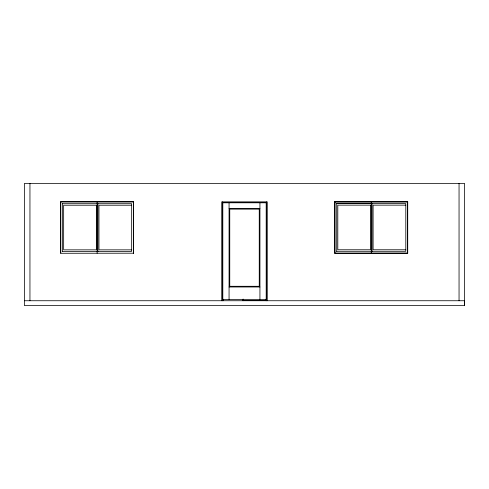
<?xml version="1.0" encoding="UTF-8"?>
<svg xmlns="http://www.w3.org/2000/svg" width="489" height="489" viewBox="0 0 489 489"><rect width="100%" height="100%" fill="white"/><g stroke="black" fill="none" stroke-linecap="round" stroke-linejoin="round"><path stroke-width="0.73" d="M334.824 253.21L334.824 201.712L407.716 201.712L407.716 253.21L334.824 253.21L407.716 253.131M464.55 305.625L464.55 183.375L24.45 183.375L24.45 305.625L464.55 305.625L464.55 300.735L24.45 300.735M334.824 201.792L407.716 201.792M60.679 201.865L133.564 201.865M334.824 201.865L407.563 201.865L407.563 253.21M222.495 202.629L266.505 202.629M371.579 203.32L336.725 203.32L336.732 251.603M336.732 203.626L405.803 203.626L405.803 251.297L336.732 251.297M62.586 203.699L131.657 203.699L131.657 251.377L62.586 251.377M405.803 205.154L373.101 205.154L373.101 249.769L405.803 249.769M131.657 205.227L98.955 205.227L98.955 249.848L131.657 249.848M229.066 208.436L259.934 208.436M133.564 253.21L60.679 253.284L60.679 201.792L133.564 201.792L133.564 253.284M229.066 286.982L259.934 286.982M222.648 299.36L266.352 299.36M242.99 300.582L266.633 300.582M459.049 183.375L459.049 300.735M407.637 201.792L407.637 253.131M372.031 203.302L372.031 251.621M371.267 201.792L371.267 253.131M334.898 201.792L334.898 253.131M267.269 300.735L267.269 201.865L221.731 201.865L221.731 300.735M266.505 201.865L266.505 300.735M266.352 300.735L266.352 202.782L222.648 202.782L222.648 300.735M266.199 202.782L266.199 299.36M265.894 299.213L265.894 300.735M259.934 202.782L259.934 299.36M243.112 299.054L243.112 300.735M229.066 202.782L229.066 299.36M223.106 299.213L223.106 300.735M222.801 202.782L222.801 299.36M222.495 201.865L222.495 300.735M133.491 201.865L133.491 253.21M97.886 203.375L97.886 251.701M97.122 201.865L97.122 253.21M62.586 203.393L62.586 251.682M60.752 201.865L60.752 253.284M29.951 183.375L29.951 300.735M370.503 205.154L337.801 205.154L337.801 249.769L370.503 249.769L370.503 205.154M96.357 205.227L63.656 205.227L63.656 249.848L96.357 249.848L96.357 205.227M259.249 209.127L229.757 209.127L229.757 286.291L259.249 286.291L259.249 209.127"/></g></svg>
